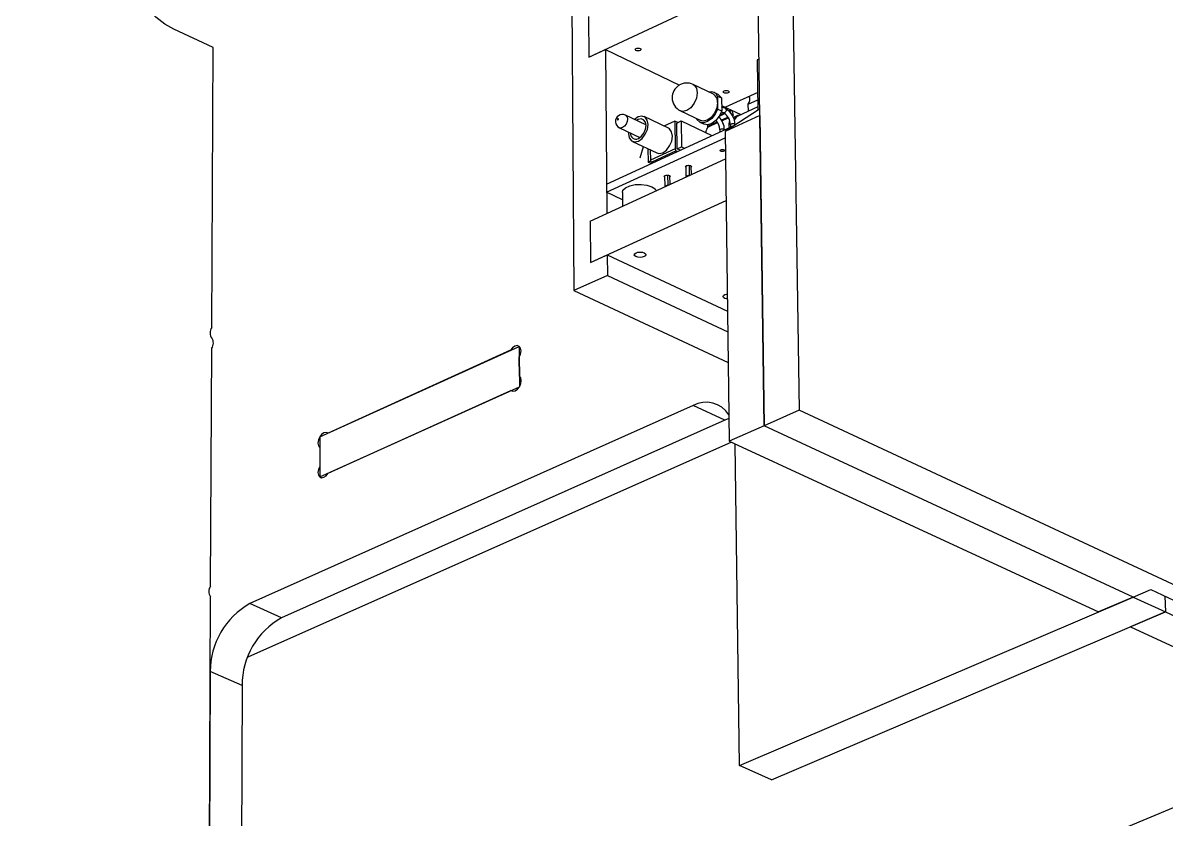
# Model space of a CAD drawing. Extents: x 0 to 155, y 0 to 203.
# Drawn here: x 90.66 to 127.94, y 105.03 to 130.99 of the extents above; entities that cross this region are included whole.
import ezdxf

# ---------------------------------------------------------------- set-up
doc = ezdxf.new("R2010")
doc.units = 0
doc.layers.get('0').update_dxf_attribs({"linetype": 'CONTINUOUS'})

msp = doc.modelspace()

# ---------------------------------------------------------------- linework, layer by layer
at = {"color": 7, "linetype": 'CONTINUOUS'}
for p, q in [((114.948, 184.659), (115.976, 118.364)), ((114.833, 117.856), (113.892, 183.569)), ((109.113, 129.868), (114.624, 132.444)), ((108.558, 131.603), (108.631, 122.259)), ((109.101, 131.195), (109.113, 129.868)), ((96.86, 130.18), (95.586, 130.78)), ((96.819, 121.059), (96.86, 130.18)), ((109.113, 129.868), (109.653, 130.121)), ((109.653, 130.121), (109.701, 124.775)), ((109.653, 130.121), (112.067, 128.961)), ((114.662, 129.807), (114.606, 129.781)), ((114.606, 129.781), (114.629, 128.14)), ((113.176, 128.662), (112.515, 128.979)), ((113.333, 128.65), (113.201, 128.713)), ((114.621, 128.722), (113.572, 128.238)), ((113.31, 128.603), (113.442, 128.54)), ((113.31, 128.603), (113.313, 128.391)), ((113.313, 128.391), (113.316, 128.179)), ((113.442, 128.54), (113.448, 128.116)), ((113.445, 128.299), (114.077, 127.995)), ((114.314, 128.337), (114.624, 128.48)), ((114.317, 128.106), (114.314, 128.337)), ((110.979, 127.661), (110.308, 127.981)), ((111.712, 127.553), (110.919, 127.931)), ((112.103, 128.12), (112.764, 127.803)), ((113.316, 128.179), (113.448, 128.116)), ((113.52, 128.047), (113.393, 127.988)), ((113.438, 128.088), (113.507, 128.054)), ((113.573, 128.192), (113.446, 128.253)), ((114.685, 128.176), (113.562, 127.451)), ((114.688, 127.969), (113.562, 127.451)), ((113.735, 128.146), (113.673, 128.117)), ((113.741, 128.049), (113.726, 128.113)), ((113.742, 128.147), (113.755, 128.146)), ((113.788, 128.109), (113.822, 127.964)), ((113.966, 127.965), (113.829, 127.902)), ((114.627, 128.249), (113.974, 127.948)), ((114.688, 127.969), (114.833, 117.856)), ((109.692, 125.731), (113.895, 127.666)), ((110.112, 127.568), (110.783, 127.248)), ((111.917, 127.788), (111.562, 127.624)), ((111.917, 127.788), (111.927, 126.881)), ((112.018, 127.739), (111.917, 127.788)), ((111.983, 127.723), (112.128, 127.79)), ((111.993, 126.883), (111.983, 127.723)), ((112.128, 127.79), (112.138, 126.95)), ((112.128, 127.79), (113.126, 127.312)), ((112.74, 127.751), (112.872, 127.688)), ((112.996, 127.617), (112.985, 127.666)), ((113.732, 127.659), (113.733, 127.591)), ((109.695, 125.463), (113.564, 127.243)), ((113.384, 127.499), (113.384, 127.431)), ((113.384, 127.499), (113.384, 127.499)), ((113.562, 127.451), (113.694, 117.35)), ((110.535, 127.124), (111.328, 126.746)), ((110.891, 126.943), (110.775, 126.572)), ((110.891, 126.943), (110.904, 126.949)), ((111.04, 126.884), (111.045, 126.447)), ((111.12, 126.846), (111.124, 126.511)), ((111.927, 126.881), (111.124, 126.511)), ((111.967, 126.812), (111.164, 126.442)), ((111.967, 126.812), (112.003, 126.795)), ((111.993, 126.883), (112.138, 126.95)), ((112.092, 126.836), (111.993, 126.883)), ((112.138, 126.95), (112.237, 126.903)), ((109.158, 124.525), (113.573, 126.551)), ((111.045, 126.447), (111.129, 126.486)), ((111.144, 126.4), (111.045, 126.447)), ((111.164, 126.442), (111.2, 126.425)), ((111.698, 125.705), (111.694, 126.026)), ((112.279, 126.318), (112.283, 125.974)), ((112.392, 126.024), (112.283, 125.974)), ((112.389, 126.345), (112.392, 126.024)), ((112.392, 126.024), (112.408, 126.017)), ((112.458, 126.04), (112.455, 126.319)), ((109.692, 125.731), (109.695, 125.463)), ((111.585, 125.999), (111.589, 125.655)), ((111.698, 125.705), (111.589, 125.655)), ((111.589, 125.655), (111.604, 125.648)), ((111.698, 125.705), (111.713, 125.698)), ((111.763, 125.721), (111.76, 126)), ((112.283, 125.974), (112.298, 125.966)), ((110.21, 125.219), (109.695, 125.463)), ((110.208, 125.458), (110.212, 125.009)), ((109.169, 123.18), (113.591, 125.2)), ((109.158, 124.525), (109.701, 124.775)), ((109.158, 124.525), (109.169, 123.18)), ((109.169, 123.18), (109.713, 123.429)), ((109.713, 123.429), (109.719, 122.754)), ((109.713, 123.429), (113.638, 121.586)), ((109.719, 122.754), (108.631, 122.259)), ((109.719, 122.754), (113.647, 120.914)), ((108.631, 122.259), (113.66, 119.911)), ((100.338, 117.487), (106.844, 120.44)), ((106.844, 120.44), (106.852, 119.127)), ((96.782, 112.625), (96.816, 120.378)), ((106.565, 120.314), (100.611, 117.611)), ((106.85, 119.475), (106.846, 120.092)), ((100.337, 116.183), (106.852, 119.127)), ((100.611, 116.306), (106.573, 119)), ((106.622, 118.978), (106.573, 119)), ((112.513, 118.513), (98.058, 112.054)), ((113.548, 118.033), (112.513, 118.513)), ((115.976, 118.364), (114.833, 117.856)), ((154.314, 100.498), (115.976, 118.364)), ((113.548, 118.033), (99.094, 111.596)), ((113.684, 118.085), (113.548, 118.033)), ((114.833, 117.856), (113.694, 117.35)), ((126.869, 112.268), (114.833, 117.856)), ((100.338, 117.487), (100.337, 116.183)), ((113.772, 117.314), (97.99, 110.306)), ((100.338, 117.141), (100.337, 116.529)), ((113.694, 117.35), (125.732, 111.782)), ((114.025, 106.78), (113.885, 117.262)), ((100.389, 116.159), (100.337, 116.183)), ((96.722, 99.387), (96.78, 112.279)), ((114.025, 106.78), (126.869, 112.268)), ((126.869, 112.268), (125.732, 111.782)), ((126.869, 112.268), (127.439, 112.511)), ((126.869, 112.268), (127.916, 111.782)), ((127.439, 112.511), (128.551, 111.994)), ((127.902, 112.296), (127.916, 111.782)), ((99.094, 111.596), (98.058, 112.054)), ((115.073, 106.313), (127.916, 111.782)), ((127.916, 111.782), (126.779, 111.297)), ((127.916, 111.782), (153.179, 100.052)), ((126.779, 111.297), (152.047, 99.608)), ((96.769, 109.842), (96.722, 99.387)), ((97.807, 109.388), (96.769, 109.842)), ((97.807, 109.388), (97.771, 98.945)), ((89.215, 89.204), (134.149, 107.888)), ((115.073, 106.313), (114.025, 106.78))]:
    msp.add_line(p, q, dxfattribs=at)
at = {"color": 8, "linetype": 'CONTINUOUS'}
for p, q in [((113.371, 127.95), (113.546, 128.031)), ((113.435, 127.819), (113.647, 127.917)), ((113.448, 127.798), (113.66, 127.896)), ((113.692, 128.098), (113.726, 128.113)), ((112.993, 127.589), (113.311, 127.736)), ((112.996, 127.617), (113.298, 127.756))]:
    msp.add_line(p, q, dxfattribs=at)
at = {"color": 7, "linetype": 'CONTINUOUS'}
for points in [[(95.586, 130.78), (95.287, 130.95), (94.995, 131.174), (94.717, 131.447), (94.462, 131.762), (94.234, 132.111), (94.041, 132.486), (93.885, 132.876), (93.772, 133.273), (93.705, 133.667), (93.684, 134.047), (93.711, 134.404), (93.784, 134.73), (93.902, 135.016), (94.061, 135.255), (94.259, 135.442), (94.489, 135.572), (94.746, 135.642), (95.024, 135.651), (95.315, 135.597), (95.614, 135.484)], [(110.787, 130.152), (110.807, 130.138), (110.813, 130.121), (110.806, 130.104), (110.785, 130.089), (110.754, 130.08), (110.718, 130.076), (110.682, 130.08), (110.652, 130.089), (110.632, 130.104), (110.625, 130.121), (110.633, 130.138), (110.654, 130.152), (110.685, 130.162), (110.721, 130.166), (110.757, 130.162), (110.787, 130.152)], [(113.333, 128.65), (113.359, 128.635), (113.442, 128.54)], [(113.661, 128.769), (113.681, 128.755), (113.687, 128.738), (113.679, 128.721), (113.658, 128.707), (113.627, 128.697), (113.591, 128.694), (113.555, 128.697), (113.525, 128.707), (113.506, 128.721), (113.499, 128.738), (113.507, 128.755), (113.528, 128.769), (113.559, 128.779), (113.595, 128.782), (113.631, 128.779), (113.661, 128.769)], [(113.313, 128.391), (113.289, 128.218), (113.216, 128.047), (113.106, 127.905), (112.975, 127.812), (112.843, 127.783), (112.764, 127.803)], [(110.731, 127.133), (110.853, 127.22), (110.957, 127.354), (111.025, 127.514), (111.048, 127.677), (111.022, 127.816), (110.951, 127.912), (110.846, 127.95), (110.723, 127.923), (110.604, 127.84)], [(113.316, 128.179), (113.235, 128.008), (113.122, 127.865), (112.989, 127.768), (112.854, 127.73), (112.733, 127.755), (112.642, 127.84), (112.626, 127.869)], [(113.448, 128.116), (113.368, 127.944), (113.254, 127.801), (113.121, 127.705), (112.986, 127.666), (112.872, 127.688)], [(113.726, 128.113), (113.725, 128.12), (113.724, 128.127), (113.725, 128.133), (113.727, 128.138), (113.73, 128.142), (113.733, 128.145), (113.737, 128.147), (113.742, 128.147)], [(110.064, 127.827), (110.07, 127.831), (110.074, 127.837), (110.077, 127.844), (110.078, 127.85), (110.077, 127.856), (110.074, 127.86), (110.069, 127.862), (110.064, 127.861), (110.059, 127.857), (110.054, 127.852), (110.052, 127.845), (110.051, 127.838), (110.052, 127.832), (110.055, 127.828), (110.059, 127.826), (110.064, 127.827)], [(110.73, 127.217), (110.826, 127.285), (110.908, 127.391), (110.962, 127.517), (110.98, 127.645), (110.959, 127.755), (110.903, 127.83), (110.821, 127.86), (110.724, 127.839), (110.671, 127.808)], [(111.328, 126.746), (111.401, 126.729), (111.524, 126.755), (111.647, 126.842), (111.75, 126.975), (111.818, 127.135), (111.841, 127.298), (111.815, 127.437), (111.744, 127.533), (111.712, 127.553)], [(110.408, 127.427), (110.406, 127.38), (110.432, 127.24), (110.503, 127.144), (110.608, 127.106), (110.731, 127.133)], [(113.413, 126.802), (113.397, 126.813), (113.392, 126.827), (113.399, 126.84), (113.416, 126.852), (113.441, 126.86), (113.47, 126.863), (113.499, 126.86), (113.523, 126.852), (113.539, 126.84), (113.545, 126.827), (113.538, 126.813), (113.521, 126.802), (113.496, 126.794), (113.467, 126.791), (113.438, 126.794), (113.413, 126.802)], [(113.416, 126.852), (113.441, 126.86), (113.47, 126.863), (113.499, 126.86), (113.523, 126.852), (113.539, 126.84), (113.545, 126.827), (113.538, 126.813), (113.521, 126.802), (113.496, 126.794), (113.467, 126.791), (113.438, 126.794), (113.413, 126.802), (113.397, 126.813), (113.392, 126.827), (113.399, 126.84), (113.416, 126.852)], [(111.606, 126.014), (111.637, 126.023), (111.674, 126.027), (111.71, 126.023), (111.741, 126.014), (111.761, 125.999), (111.767, 125.982), (111.761, 125.967)], [(112.279, 126.283), (112.278, 126.284), (112.271, 126.301), (112.279, 126.318), (112.3, 126.333)], [(112.3, 126.333), (112.332, 126.342), (112.368, 126.346), (112.404, 126.342), (112.435, 126.333), (112.455, 126.318), (112.461, 126.301), (112.455, 126.286)], [(110.208, 125.458), (110.229, 125.53), (110.313, 125.613), (110.453, 125.677), (110.63, 125.715), (110.824, 125.723), (111.011, 125.699), (111.168, 125.647)], [(111.168, 125.647), (111.277, 125.573), (111.316, 125.516)], [(111.585, 125.964), (111.584, 125.966), (111.577, 125.982), (111.585, 125.999), (111.606, 126.014)], [(110.924, 123.491), (110.964, 123.462), (110.977, 123.429), (110.961, 123.395), (110.919, 123.367), (110.857, 123.347), (110.784, 123.341), (110.712, 123.347), (110.651, 123.367), (110.611, 123.395), (110.597, 123.429), (110.613, 123.462), (110.655, 123.491), (110.717, 123.51), (110.79, 123.517), (110.863, 123.51), (110.924, 123.491)], [(113.545, 122.006), (113.505, 122.034), (113.492, 122.068), (113.508, 122.101), (113.55, 122.129), (113.612, 122.148), (113.631, 122.151)], [(113.633, 121.983), (113.605, 121.987), (113.545, 122.006)], [(106.846, 120.092), (106.888, 120.192), (106.903, 120.293), (106.887, 120.38), (106.844, 120.44), (106.78, 120.465), (106.704, 120.449), (106.629, 120.396), (106.565, 120.314)], [(106.573, 119), (106.637, 118.976), (106.713, 118.991), (106.788, 119.044), (106.852, 119.127), (106.894, 119.226), (106.908, 119.327), (106.893, 119.415), (106.85, 119.475)], [(100.611, 117.611), (100.549, 117.635), (100.475, 117.62), (100.401, 117.568), (100.338, 117.487), (100.296, 117.389), (100.281, 117.289), (100.296, 117.202), (100.338, 117.141)], [(100.337, 116.529), (100.295, 116.431), (100.281, 116.33), (100.295, 116.243), (100.337, 116.183), (100.4, 116.158), (100.474, 116.173), (100.548, 116.225), (100.611, 116.306)]]:
    msp.add_lwpolyline(points, dxfattribs=at)
at = {"color": 8, "linetype": 'CONTINUOUS'}
for points in [[(112.515, 128.979), (112.548, 128.96), (112.624, 128.858), (112.652, 128.709), (112.628, 128.536), (112.555, 128.365), (112.445, 128.222), (112.314, 128.129), (112.182, 128.1), (112.103, 128.12)], [(110.309, 127.981), (110.325, 127.971), (110.361, 127.922), (110.374, 127.85), (110.362, 127.767), (110.327, 127.685), (110.275, 127.617), (110.212, 127.573)], [(113.595, 128.148), (113.591, 128.121), (113.58, 128.093), (113.562, 128.071), (113.541, 128.056), (113.52, 128.051), (113.507, 128.054)], [(110.212, 127.573), (110.149, 127.559), (110.112, 127.568)], [(113.384, 127.499), (113.384, 127.5), (113.39, 127.513), (113.407, 127.525), (113.432, 127.533), (113.461, 127.535), (113.49, 127.533), (113.515, 127.525), (113.531, 127.513), (113.536, 127.501)], [(113.863, 127.685), (113.839, 127.693), (113.81, 127.696), (113.781, 127.693), (113.756, 127.685), (113.739, 127.674), (113.732, 127.66), (113.732, 127.659)], [(113.884, 127.661), (113.879, 127.674), (113.863, 127.685)]]:
    msp.add_lwpolyline(points, dxfattribs=at)
at = {"color": 7, "linetype": 'CONTINUOUS'}
for centre, radius, start, end in [((112.309, 128.55), 0.476, 64.3084, 180.6901), ((113.098, 128.499), 0.237, 26.0063, 104.6924), ((113.039, 128.422), 0.276, 353.4649, 60.2933), ((112.309, 128.55), 0.477, 180.6778, 244.3999), ((114.107, 128.497), 0.261, 322.2553, 22.3878), ((110.21, 127.774), 0.226, 64.4924, 244.5543), ((112.939, 127.498), 0.597, 0.2801, 45.7363), ((113.265, 127.655), 0.468, 0.5708, 58.741), ((113.274, 127.659), 0.611, 0.1671, 60.6587), ((113.742, 128.102), 0.0462, 8.6979, 74.3047), ((114.054, 127.774), 0.208, 91.3761, 165.8462), ((114.082, 127.746), 0.229, 118.1687, 167.9217), ((113.318, 127.364), 0.395, 145.3528, 173.6306), ((112.964, 127.607), 0.0343, 329.1032, 17.3274), ((112.917, 127.493), 0.467, 0.6639, 43.1522), ((114.318, 127.679), 0.634, 168.1579, 189.6027), ((110.65, 127.375), 0.177, 173.3344, 296.8097), ((112.009, 126.883), 0.0819, 180.8339, 239.3828), ((111.205, 126.513), 0.0817, 180.784, 239.4477), ((97.054, 120.885), 0.292, 143.5431, 220.726), ((96.58, 120.549), 0.292, 324.0794, 35.4071), ((112.937, 117.736), 0.885, 32.2489, 118.6092), ((97.008, 112.451), 0.286, 142.4134, 217.0731), ((99.311, 109.842), 2.542, 119.5397, 180.0012), ((100.339, 109.391), 2.532, 119.4572, 180.0645)]:
    msp.add_arc(centre, radius, start, end, dxfattribs=at)
at = {"color": 8, "linetype": 'CONTINUOUS'}
msp.add_arc((113.551, 128.153), 0.0441, 353.4993, 60.3286, dxfattribs=at)

doc.saveas('drawing.dxf')
